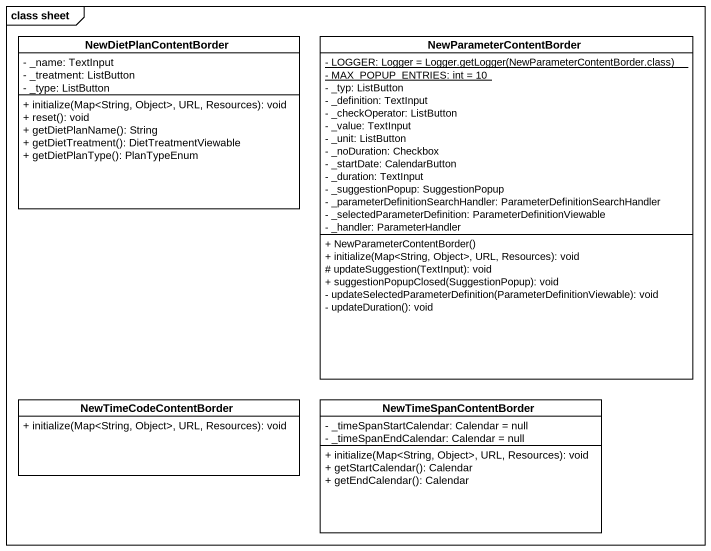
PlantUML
@startuml
mainframe class sheet
hide circle
hide empty members
skinparam classAttributeIconSize 0
class NewDietPlanContentBorder {
  - _name: TextInput
  - _treatment: ListButton
  - _type: ListButton
  + initialize(Map<String, Object>, URL, Resources): void
  + reset(): void
  + getDietPlanName(): String
  + getDietTreatment(): DietTreatmentViewable
  + getDietPlanType(): PlanTypeEnum
}
class NewParameterContentBorder {
  {static} {field} - LOGGER: Logger = Logger.getLogger(NewParameterContentBorder.class)
  {static} - MAX_POPUP_ENTRIES: int = 10
  - _typ: ListButton
  - _definition: TextInput
  - _checkOperator: ListButton
  - _value: TextInput
  - _unit: ListButton
  - _noDuration: Checkbox
  - _startDate: CalendarButton
  - _duration: TextInput
  - _suggestionPopup: SuggestionPopup
  - _parameterDefinitionSearchHandler: ParameterDefinitionSearchHandler
  - _selectedParameterDefinition: ParameterDefinitionViewable
  - _handler: ParameterHandler
  + NewParameterContentBorder()
  + initialize(Map<String, Object>, URL, Resources): void
  # updateSuggestion(TextInput): void
  + suggestionPopupClosed(SuggestionPopup): void
  - updateSelectedParameterDefinition(ParameterDefinitionViewable): void
  - updateDuration(): void
}
class NewTimeCodeContentBorder {
  + initialize(Map<String, Object>, URL, Resources): void
}
class NewTimeSpanContentBorder {
  - _timeSpanStartCalendar: Calendar = null
  - _timeSpanEndCalendar: Calendar = null
  + initialize(Map<String, Object>, URL, Resources): void
  + getStartCalendar(): Calendar
  + getEndCalendar(): Calendar
}
@enduml
